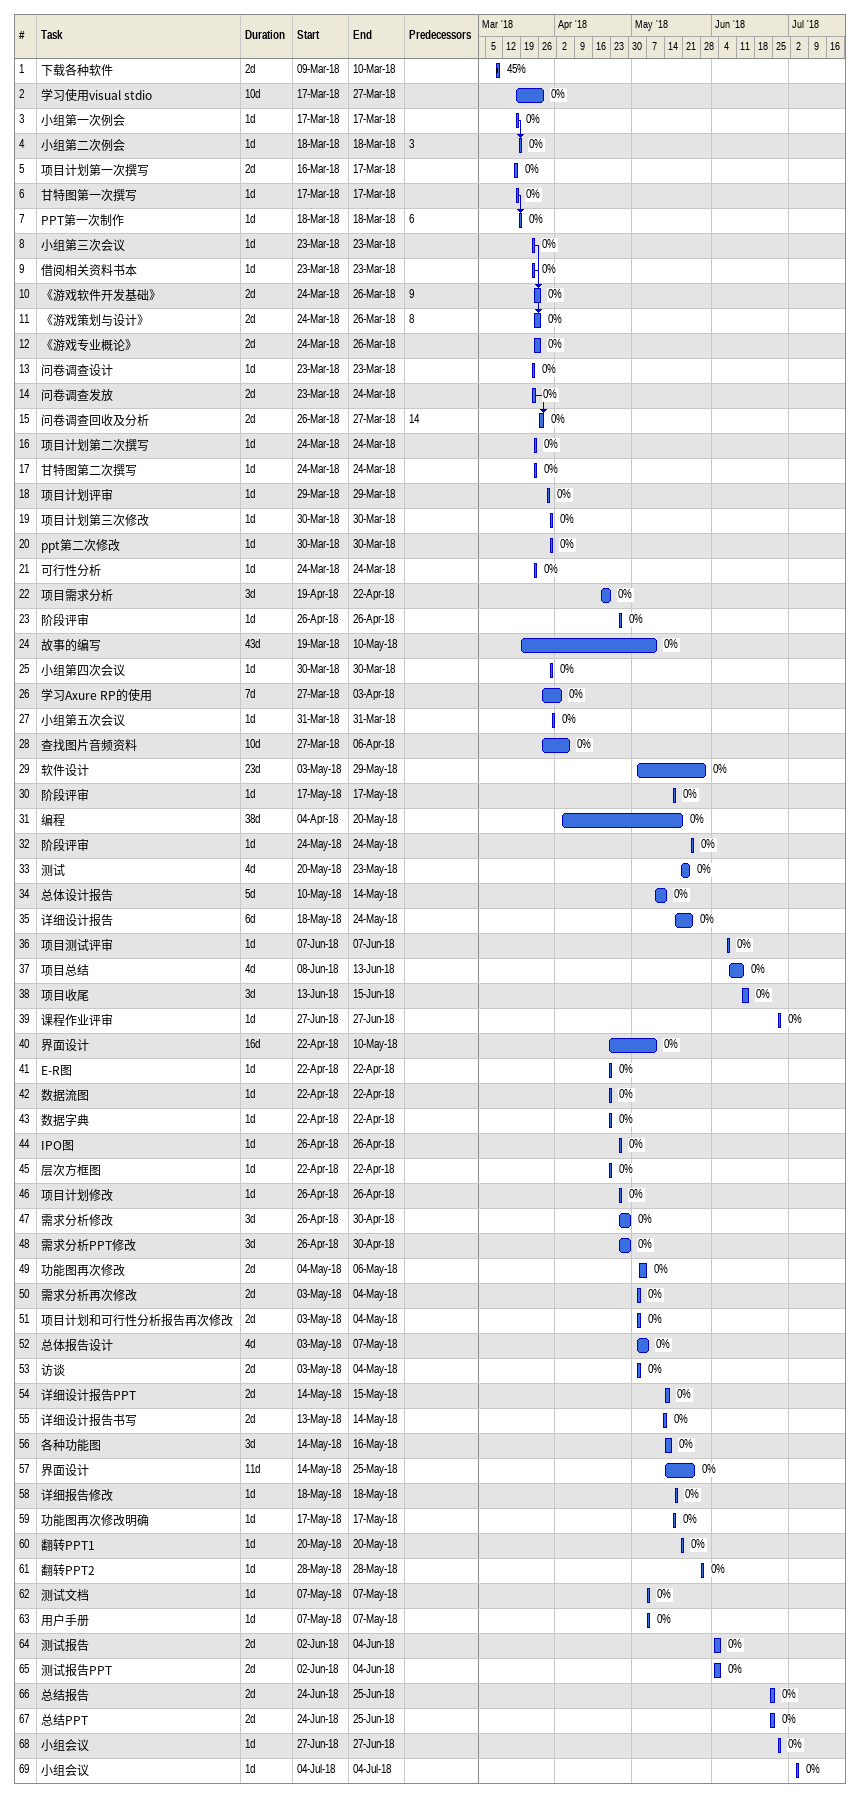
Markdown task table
| ID | Task | Duration | Start | Finish | Predecessors | % complete |
|---|---|---|---|---|---|---|
| 1 | 下载各种软件 | 2d | 2018-03-09 | 2018-03-10 |  | 45 |
| 2 | 学习使用visual stdio | 10d | 2018-03-17 | 2018-03-27 |  | 0 |
| 3 | 小组第一次例会 | 1d | 2018-03-17 | 2018-03-17 |  | 0 |
| 4 | 小组第二次例会 | 1d | 2018-03-18 | 2018-03-18 | 3 | 0 |
| 5 | 项目计划第一次撰写 | 2d | 2018-03-16 | 2018-03-17 |  | 0 |
| 6 | 甘特图第一次撰写 | 1d | 2018-03-17 | 2018-03-17 |  | 0 |
| 7 | PPT第一次制作 | 1d | 2018-03-18 | 2018-03-18 | 6 | 0 |
| 8 | 小组第三次会议 | 1d | 2018-03-23 | 2018-03-23 |  | 0 |
| 9 | 借阅相关资料书本 | 1d | 2018-03-23 | 2018-03-23 |  | 0 |
| 10 | 《游戏软件开发基础》 | 2d | 2018-03-24 | 2018-03-26 | 9 | 0 |
| 11 | 《游戏策划与设计》 | 2d | 2018-03-24 | 2018-03-26 | 8 | 0 |
| 12 | 《游戏专业概论》 | 2d | 2018-03-24 | 2018-03-26 |  | 0 |
| 13 | 问卷调查设计 | 1d | 2018-03-23 | 2018-03-23 |  | 0 |
| 14 | 问卷调查发放 | 2d | 2018-03-23 | 2018-03-24 |  | 0 |
| 15 | 问卷调查回收及分析 | 2d | 2018-03-26 | 2018-03-27 | 14 | 0 |
| 16 | 项目计划第二次撰写 | 1d | 2018-03-24 | 2018-03-24 |  | 0 |
| 17 | 甘特图第二次撰写 | 1d | 2018-03-24 | 2018-03-24 |  | 0 |
| 18 | 项目计划评审 | 1d | 2018-03-29 | 2018-03-29 |  | 0 |
| 19 | 项目计划第三次修改 | 1d | 2018-03-30 | 2018-03-30 |  | 0 |
| 20 | ppt第二次修改 | 1d | 2018-03-30 | 2018-03-30 |  | 0 |
| 21 | 可行性分析 | 1d | 2018-03-24 | 2018-03-24 |  | 0 |
| 22 | 项目需求分析 | 3d | 2018-04-19 | 2018-04-22 |  | 0 |
| 23 | 阶段评审 | 1d | 2018-04-26 | 2018-04-26 |  | 0 |
| 24 | 故事的编写 | 43d | 2018-03-19 | 2018-05-10 |  | 0 |
| 25 | 小组第四次会议 | 1d | 2018-03-30 | 2018-03-30 |  | 0 |
| 26 | 学习Axure RP的使用 | 7d | 2018-03-27 | 2018-04-03 |  | 0 |
| 27 | 小组第五次会议 | 1d | 2018-03-31 | 2018-03-31 |  | 0 |
| 28 | 查找图片音频资料 | 10d | 2018-03-27 | 2018-04-06 |  | 0 |
| 29 | 软件设计 | 23d | 2018-05-03 | 2018-05-29 |  | 0 |
| 30 | 阶段评审 | 1d | 2018-05-17 | 2018-05-17 |  | 0 |
| 31 | 编程 | 38d | 2018-04-04 | 2018-05-20 |  | 0 |
| 32 | 阶段评审 | 1d | 2018-05-24 | 2018-05-24 |  | 0 |
| 33 | 测试 | 4d | 2018-05-20 | 2018-05-23 |  | 0 |
| 34 | 总体设计报告 | 5d | 2018-05-10 | 2018-05-14 |  | 0 |
| 35 | 详细设计报告 | 6d | 2018-05-18 | 2018-05-24 |  | 0 |
| 36 | 项目测试评审 | 1d | 2018-06-07 | 2018-06-07 |  | 0 |
| 37 | 项目总结 | 4d | 2018-06-08 | 2018-06-13 |  | 0 |
| 38 | 项目收尾 | 3d | 2018-06-13 | 2018-06-15 |  | 0 |
| 39 | 课程作业评审 | 1d | 2018-06-27 | 2018-06-27 |  | 0 |
| 40 | 界面设计 | 16d | 2018-04-22 | 2018-05-10 |  | 0 |
| 41 | E-R图 | 1d | 2018-04-22 | 2018-04-22 |  | 0 |
| 42 | 数据流图 | 1d | 2018-04-22 | 2018-04-22 |  | 0 |
| 43 | 数据字典 | 1d | 2018-04-22 | 2018-04-22 |  | 0 |
| 44 | IPO图 | 1d | 2018-04-26 | 2018-04-26 |  | 0 |
| 45 | 层次方框图 | 1d | 2018-04-22 | 2018-04-22 |  | 0 |
| 46 | 项目计划修改 | 1d | 2018-04-26 | 2018-04-26 |  | 0 |
| 47 | 需求分析修改 | 3d | 2018-04-26 | 2018-04-30 |  | 0 |
| 48 | 需求分析PPT修改 | 3d | 2018-04-26 | 2018-04-30 |  | 0 |
| 49 | 功能图再次修改 | 2d | 2018-05-04 | 2018-05-06 |  | 0 |
| 50 | 需求分析再次修改 | 2d | 2018-05-03 | 2018-05-04 |  | 0 |
| 51 | 项目计划和可行性分析报告再次修改 | 2d | 2018-05-03 | 2018-05-04 |  | 0 |
| 52 | 总体报告设计 | 4d | 2018-05-03 | 2018-05-07 |  | 0 |
| 53 | 访谈 | 2d | 2018-05-03 | 2018-05-04 |  | 0 |
| 54 | 详细设计报告PPT | 2d | 2018-05-14 | 2018-05-15 |  | 0 |
| 55 | 详细设计报告书写 | 2d | 2018-05-13 | 2018-05-14 |  | 0 |
| 56 | 各种功能图 | 3d | 2018-05-14 | 2018-05-16 |  | 0 |
| 57 | 界面设计 | 11d | 2018-05-14 | 2018-05-25 |  | 0 |
| 58 | 详细报告修改 | 1d | 2018-05-18 | 2018-05-18 |  | 0 |
| 59 | 功能图再次修改明确 | 1d | 2018-05-17 | 2018-05-17 |  | 0 |
| 60 | 翻转PPT1 | 1d | 2018-05-20 | 2018-05-20 |  | 0 |
| 61 | 翻转PPT2 | 1d | 2018-05-28 | 2018-05-28 |  | 0 |
| 62 | 测试文档 | 1d | 2018-05-07 | 2018-05-07 |  | 0 |
| 63 | 用户手册 | 1d | 2018-05-07 | 2018-05-07 |  | 0 |
| 64 | 测试报告 | 2d | 2018-06-02 | 2018-06-04 |  | 0 |
| 65 | 测试报告PPT | 2d | 2018-06-02 | 2018-06-04 |  | 0 |
| 66 | 总结报告 | 2d | 2018-06-24 | 2018-06-25 |  | 0 |
| 67 | 总结PPT | 2d | 2018-06-24 | 2018-06-25 |  | 0 |
| 68 | 小组会议 | 1d | 2018-06-27 | 2018-06-27 |  | 0 |
| 69 | 小组会议 | 1d | 2018-07-04 | 2018-07-04 |  | 0 |
